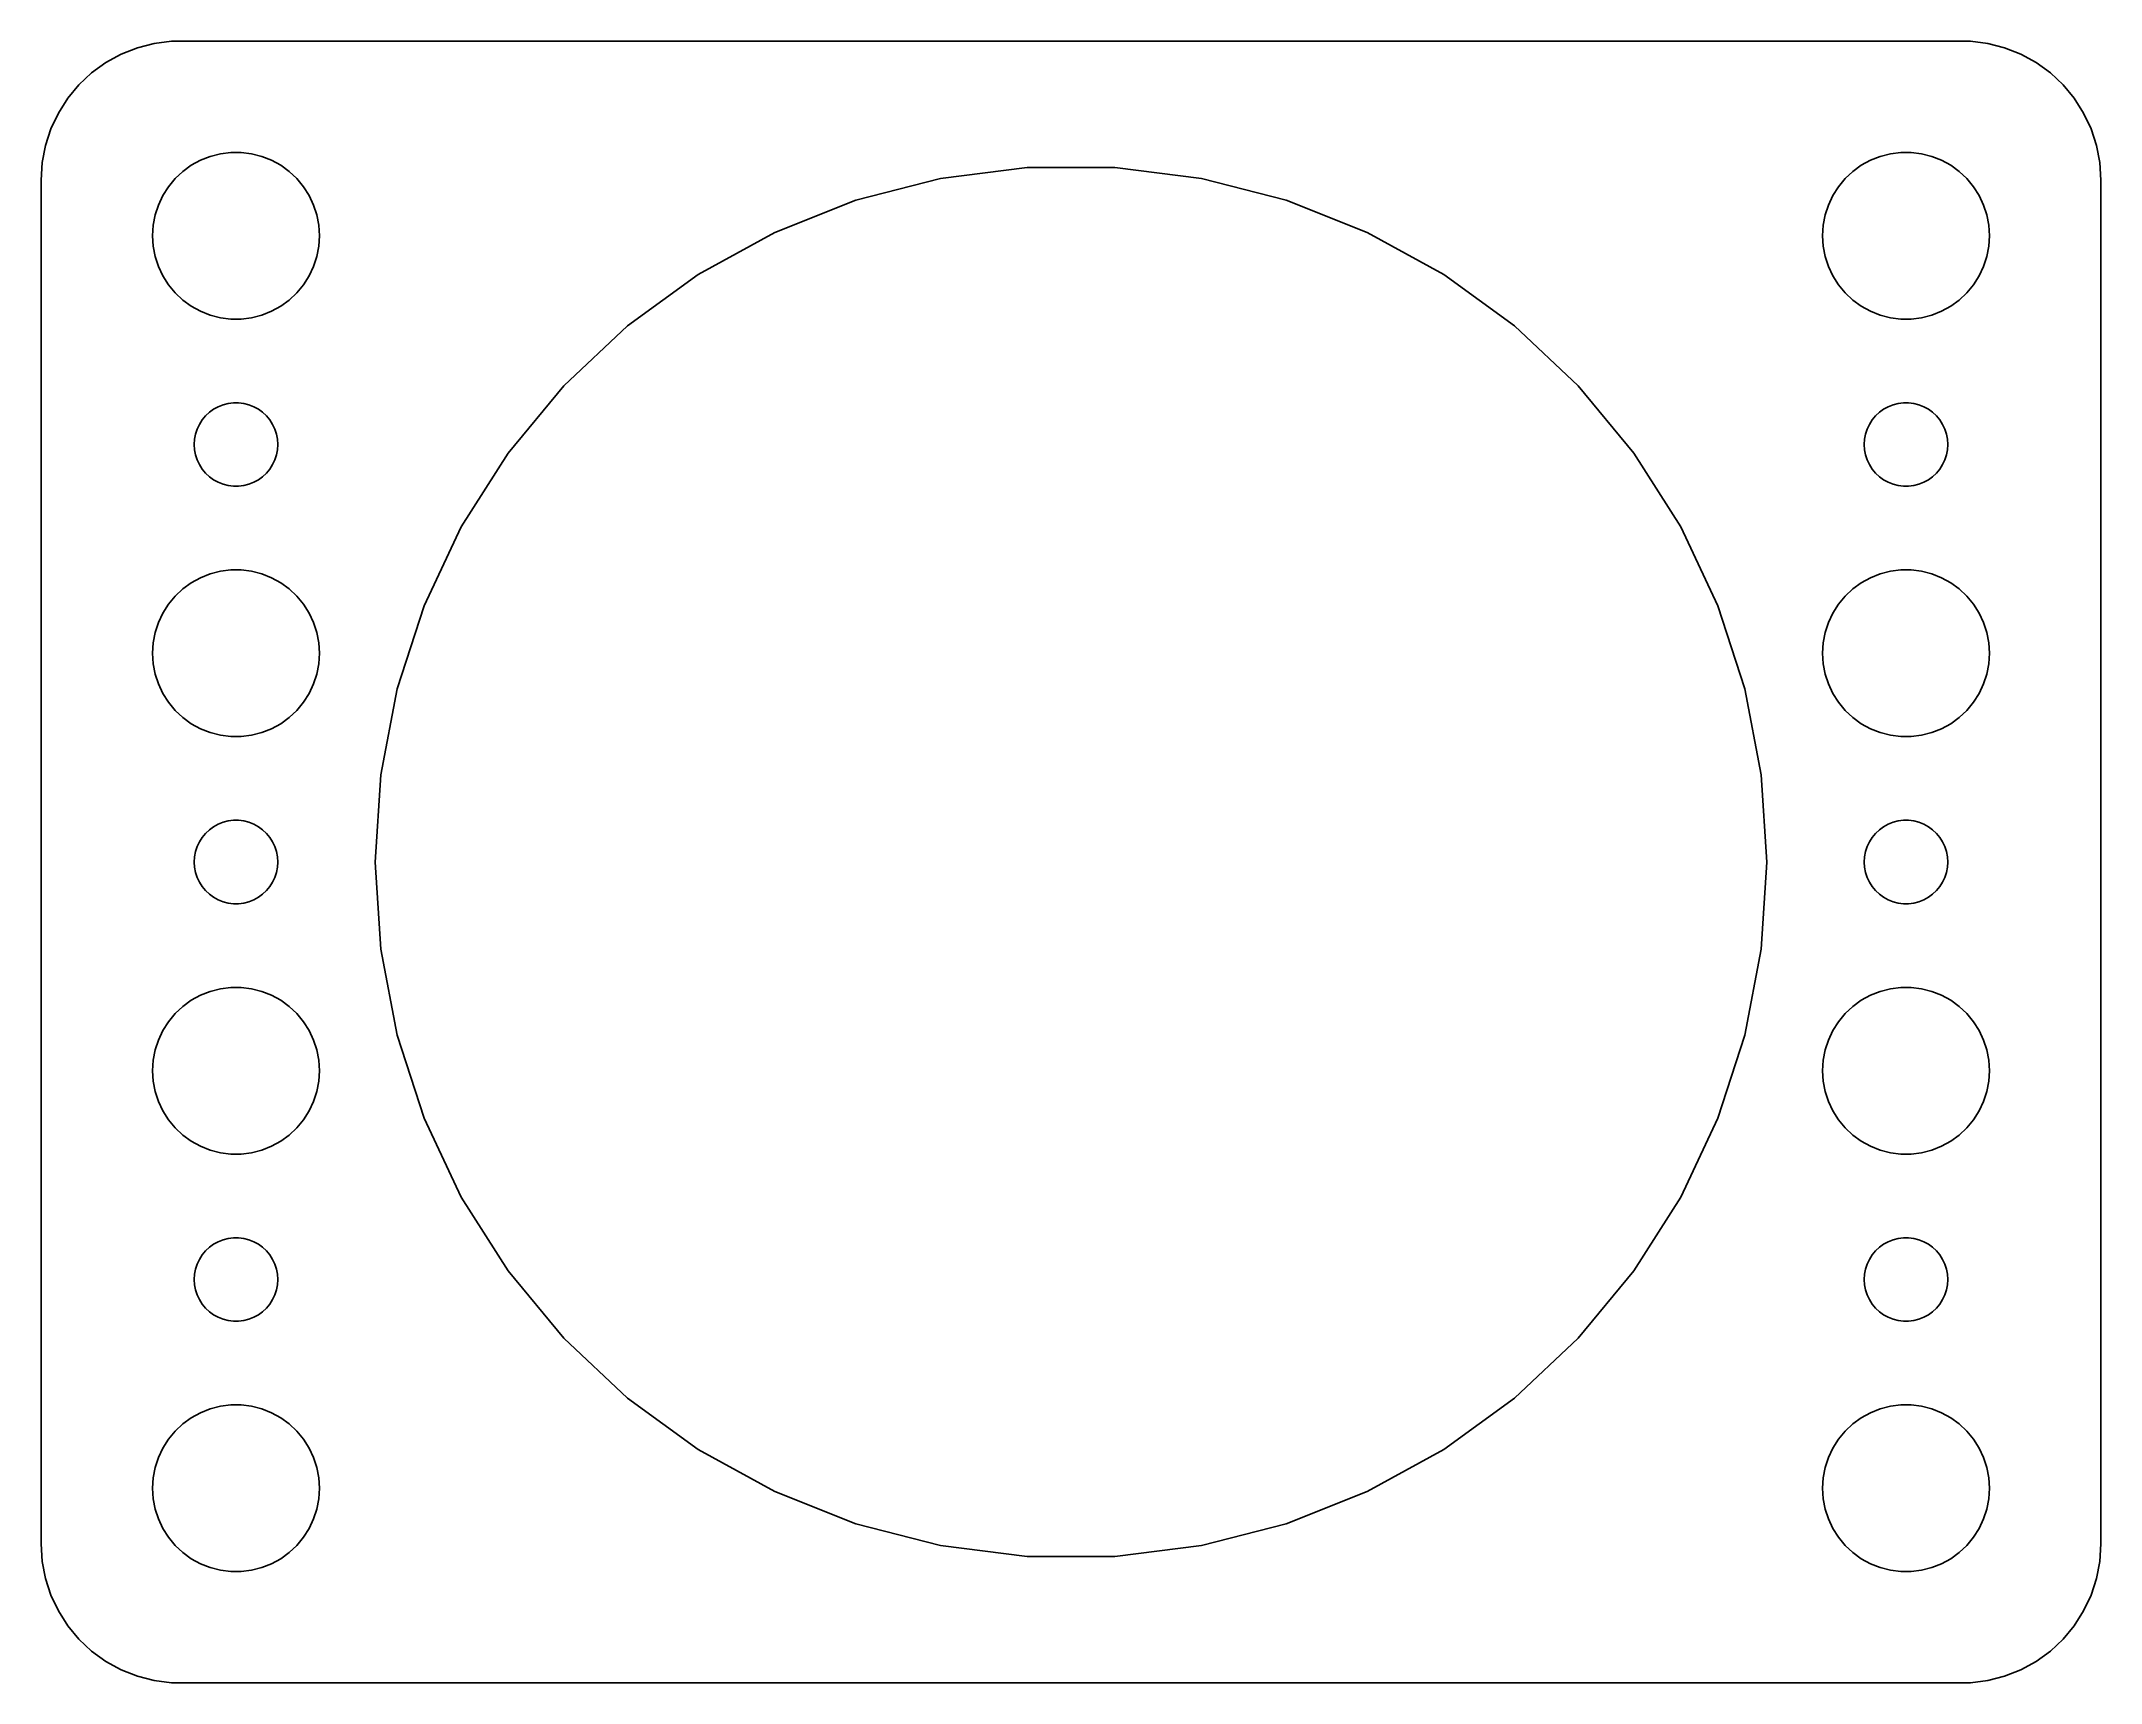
# Model space of a CAD drawing. Header units: metres. Extents: x -37 to 37, y -29.5 to 29.5.
import ezdxf

# ---------------------------------------------------------------- set-up
doc = ezdxf.new("R2010")
doc.units = ezdxf.units.M

msp = doc.modelspace()

# ---------------------------------------------------------------- linework, layer by layer
for p, q in [((-34.1289, 29.0241), (-34.6791, 28.7216)), ((-33.5451, 29.2553), (-34.1289, 29.0241)), ((-32.9369, 29.4114), (-33.5451, 29.2553)), ((-32.3139, 29.4901), (-32.9369, 29.4114)), ((32.3139, 29.4901), (-32.3139, 29.4901)), ((32.9369, 29.4114), (32.3139, 29.4901)), ((33.5451, 29.2553), (32.9369, 29.4114)), ((34.1289, 29.0241), (33.5451, 29.2553)), ((34.6791, 28.7216), (34.1289, 29.0241)), ((-35.1871, 28.3526), (-35.6448, 27.9227)), ((-34.6791, 28.7216), (-35.1871, 28.3526)), ((35.1871, 28.3526), (34.6791, 28.7216)), ((35.6448, 27.9227), (35.1871, 28.3526)), ((-36.0451, 27.4389), (-36.3815, 26.9088)), ((-35.6448, 27.9227), (-36.0451, 27.4389)), ((36.0451, 27.4389), (35.6448, 27.9227)), ((36.3815, 26.9088), (36.0451, 27.4389)), ((-36.3815, 26.9088), (-36.6489, 26.3406)), ((36.6489, 26.3406), (36.3815, 26.9088)), ((-36.6489, 26.3406), (-36.8429, 25.7434)), ((36.8429, 25.7434), (36.6489, 26.3406)), ((-36.8429, 25.7434), (-36.9606, 25.1267)), ((-31.6075, 25.033), (-31.2773, 25.2145)), ((-31.2773, 25.2145), (-30.927, 25.3532)), ((-30.927, 25.3532), (-30.5621, 25.4469)), ((-30.5621, 25.4469), (-30.1884, 25.4941)), ((-30.1884, 25.4941), (-29.8116, 25.4941)), ((-29.8116, 25.4941), (-29.4379, 25.4469)), ((-29.4379, 25.4469), (-29.0729, 25.3532)), ((-29.0729, 25.3532), (-28.7227, 25.2145)), ((-28.7227, 25.2145), (-28.3925, 25.033)), ((28.3925, 25.033), (28.7227, 25.2145)), ((28.7227, 25.2145), (29.0729, 25.3532)), ((29.0729, 25.3532), (29.4379, 25.4469)), ((29.4379, 25.4469), (29.8116, 25.4941)), ((29.8116, 25.4941), (30.1884, 25.4941)), ((30.1884, 25.4941), (30.5621, 25.4469)), ((30.5621, 25.4469), (30.927, 25.3532)), ((30.927, 25.3532), (31.2773, 25.2145)), ((31.2773, 25.2145), (31.6075, 25.033)), ((36.9606, 25.1267), (36.8429, 25.7434)), ((-36.9606, 25.1267), (-37, 24.5)), ((-37, 24.5), (-37, -24.5)), ((-32.427, 24.2634), (-32.1869, 24.5536)), ((-32.1869, 24.5536), (-31.9123, 24.8115)), ((-31.9123, 24.8115), (-31.6075, 25.033)), ((-28.3925, 25.033), (-28.0877, 24.8115)), ((-28.0877, 24.8115), (-27.8131, 24.5536)), ((-27.8131, 24.5536), (-27.5729, 24.2634)), ((-7.72542, 23.7764), (-4.68452, 24.5572)), ((-4.68452, 24.5572), (-1.56975, 24.9507)), ((-1.56975, 24.9507), (1.56975, 24.9507)), ((1.56975, 24.9507), (4.68452, 24.5572)), ((4.68452, 24.5572), (7.72542, 23.7764)), ((27.5729, 24.2634), (27.8131, 24.5536)), ((27.8131, 24.5536), (28.0877, 24.8115)), ((28.0877, 24.8115), (28.3925, 25.033)), ((31.6075, 25.033), (31.9123, 24.8115)), ((31.9123, 24.8115), (32.1869, 24.5536)), ((32.1869, 24.5536), (32.427, 24.2634)), ((37, 24.5), (36.9606, 25.1267)), ((37, -24.5), (37, 24.5)), ((-32.7893, 23.6044), (-32.6289, 23.9453)), ((-32.6289, 23.9453), (-32.427, 24.2634)), ((-27.5729, 24.2634), (-27.3711, 23.9453)), ((-27.3711, 23.9453), (-27.2107, 23.6044)), ((-10.6445, 22.6207), (-7.72542, 23.7764)), ((7.72542, 23.7764), (10.6445, 22.6207)), ((27.2107, 23.6044), (27.3711, 23.9453)), ((27.3711, 23.9453), (27.5729, 24.2634)), ((32.427, 24.2634), (32.6289, 23.9453)), ((32.6289, 23.9453), (32.7893, 23.6044)), ((-32.9763, 22.876), (-32.9057, 23.2461)), ((-32.9057, 23.2461), (-32.7893, 23.6044)), ((-27.2107, 23.6044), (-27.0942, 23.2461)), ((-27.0942, 23.2461), (-27.0237, 22.876)), ((27.0237, 22.876), (27.0942, 23.2461)), ((27.0942, 23.2461), (27.2107, 23.6044)), ((32.7893, 23.6044), (32.9057, 23.2461)), ((32.9057, 23.2461), (32.9763, 22.876)), ((-33, 22.5), (-32.9763, 22.876)), ((-32.9763, 22.124), (-33, 22.5)), ((-27.0237, 22.876), (-27, 22.5)), ((-27, 22.5), (-27.0237, 22.124)), ((-13.3957, 21.1082), (-10.6445, 22.6207)), ((10.6445, 22.6207), (13.3957, 21.1082)), ((27, 22.5), (27.0237, 22.876)), ((27.0237, 22.124), (27, 22.5)), ((32.9763, 22.876), (33, 22.5)), ((33, 22.5), (32.9763, 22.124)), ((-32.9057, 21.7539), (-32.9763, 22.124)), ((-32.7893, 21.3956), (-32.9057, 21.7539)), ((-27.0942, 21.7539), (-27.2107, 21.3956)), ((-27.0237, 22.124), (-27.0942, 21.7539)), ((27.0942, 21.7539), (27.0237, 22.124)), ((27.2107, 21.3956), (27.0942, 21.7539)), ((32.9057, 21.7539), (32.7893, 21.3956)), ((32.9763, 22.124), (32.9057, 21.7539)), ((-32.6289, 21.0547), (-32.7893, 21.3956)), ((-32.427, 20.7366), (-32.6289, 21.0547)), ((-32.1869, 20.4464), (-32.427, 20.7366)), ((-27.5729, 20.7366), (-27.8131, 20.4464)), ((-27.3711, 21.0547), (-27.5729, 20.7366)), ((-27.2107, 21.3956), (-27.3711, 21.0547)), ((-15.9356, 19.2628), (-13.3957, 21.1082)), ((13.3957, 21.1082), (15.9356, 19.2628)), ((27.3711, 21.0547), (27.2107, 21.3956)), ((27.5729, 20.7366), (27.3711, 21.0547)), ((27.8131, 20.4464), (27.5729, 20.7366)), ((32.427, 20.7366), (32.1869, 20.4464)), ((32.6289, 21.0547), (32.427, 20.7366)), ((32.7893, 21.3956), (32.6289, 21.0547)), ((-31.9123, 20.1884), (-32.1869, 20.4464)), ((-31.6075, 19.967), (-31.9123, 20.1884)), ((-28.0877, 20.1884), (-28.3925, 19.967)), ((-27.8131, 20.4464), (-28.0877, 20.1884)), ((28.0877, 20.1884), (27.8131, 20.4464)), ((28.3925, 19.967), (28.0877, 20.1884)), ((31.9123, 20.1884), (31.6075, 19.967)), ((32.1869, 20.4464), (31.9123, 20.1884)), ((-31.2773, 19.7855), (-31.6075, 19.967)), ((-30.927, 19.6468), (-31.2773, 19.7855)), ((-30.5621, 19.5531), (-30.927, 19.6468)), ((-30.1884, 19.5059), (-30.5621, 19.5531)), ((-29.8116, 19.5059), (-30.1884, 19.5059)), ((-29.4379, 19.5531), (-29.8116, 19.5059)), ((-29.0729, 19.6468), (-29.4379, 19.5531)), ((-28.7227, 19.7855), (-29.0729, 19.6468)), ((-28.3925, 19.967), (-28.7227, 19.7855)), ((-18.2242, 17.1137), (-15.9356, 19.2628)), ((15.9356, 19.2628), (18.2242, 17.1137)), ((28.7227, 19.7855), (28.3925, 19.967)), ((29.0729, 19.6468), (28.7227, 19.7855)), ((29.4379, 19.5531), (29.0729, 19.6468)), ((29.8116, 19.5059), (29.4379, 19.5531)), ((30.1884, 19.5059), (29.8116, 19.5059)), ((30.5621, 19.5531), (30.1884, 19.5059)), ((30.927, 19.6468), (30.5621, 19.5531)), ((31.2773, 19.7855), (30.927, 19.6468)), ((31.6075, 19.967), (31.2773, 19.7855)), ((-20.2254, 14.6946), (-18.2242, 17.1137)), ((18.2242, 17.1137), (20.2254, 14.6946)), ((-30.8037, 16.2665), (-30.6387, 16.3572)), ((-30.6387, 16.3572), (-30.4635, 16.4266)), ((-30.4635, 16.4266), (-30.2811, 16.4734)), ((-30.2811, 16.4734), (-30.0942, 16.497)), ((-30.0942, 16.497), (-29.9058, 16.497)), ((-29.9058, 16.497), (-29.7189, 16.4734)), ((-29.7189, 16.4734), (-29.5365, 16.4266)), ((-29.5365, 16.4266), (-29.3613, 16.3572)), ((-29.3613, 16.3572), (-29.1963, 16.2665)), ((29.1963, 16.2665), (29.3613, 16.3572)), ((29.3613, 16.3572), (29.5365, 16.4266)), ((29.5365, 16.4266), (29.7189, 16.4734)), ((29.7189, 16.4734), (29.9058, 16.497)), ((29.9058, 16.497), (30.0942, 16.497)), ((30.0942, 16.497), (30.2811, 16.4734)), ((30.2811, 16.4734), (30.4635, 16.4266)), ((30.4635, 16.4266), (30.6387, 16.3572)), ((30.6387, 16.3572), (30.8037, 16.2665)), ((-31.4529, 15.373), (-31.3947, 15.5522)), ((-31.3947, 15.5522), (-31.3145, 15.7226)), ((-31.3145, 15.7226), (-31.2135, 15.8817)), ((-31.2135, 15.8817), (-31.0934, 16.0268)), ((-31.0934, 16.0268), (-30.9561, 16.1558)), ((-30.9561, 16.1558), (-30.8037, 16.2665)), ((-29.1963, 16.2665), (-29.0439, 16.1558)), ((-29.0439, 16.1558), (-28.9065, 16.0268)), ((-28.9065, 16.0268), (-28.7865, 15.8817)), ((-28.7865, 15.8817), (-28.6855, 15.7226)), ((-28.6855, 15.7226), (-28.6053, 15.5522)), ((-28.6053, 15.5522), (-28.5471, 15.373)), ((28.5471, 15.373), (28.6053, 15.5522)), ((28.6053, 15.5522), (28.6855, 15.7226)), ((28.6855, 15.7226), (28.7865, 15.8817)), ((28.7865, 15.8817), (28.9065, 16.0268)), ((28.9065, 16.0268), (29.0439, 16.1558)), ((29.0439, 16.1558), (29.1963, 16.2665)), ((30.8037, 16.2665), (30.9561, 16.1558)), ((30.9561, 16.1558), (31.0934, 16.0268)), ((31.0934, 16.0268), (31.2135, 15.8817)), ((31.2135, 15.8817), (31.3145, 15.7226)), ((31.3145, 15.7226), (31.3947, 15.5522)), ((31.3947, 15.5522), (31.4529, 15.373)), ((-31.5, 15), (-31.4882, 15.188)), ((-31.4882, 14.812), (-31.5, 15)), ((-31.4882, 15.188), (-31.4529, 15.373)), ((-31.4529, 14.627), (-31.4882, 14.812)), ((-28.5471, 15.373), (-28.5118, 15.188)), ((-28.5118, 14.812), (-28.5471, 14.627)), ((-28.5118, 15.188), (-28.5, 15)), ((-28.5, 15), (-28.5118, 14.812)), ((28.5, 15), (28.5118, 15.188)), ((28.5118, 14.812), (28.5, 15)), ((28.5118, 15.188), (28.5471, 15.373)), ((28.5471, 14.627), (28.5118, 14.812)), ((31.4529, 15.373), (31.4882, 15.188)), ((31.4882, 14.812), (31.4529, 14.627)), ((31.4882, 15.188), (31.5, 15)), ((31.5, 15), (31.4882, 14.812)), ((-31.3947, 14.4478), (-31.4529, 14.627)), ((-31.3145, 14.2774), (-31.3947, 14.4478)), ((-31.2135, 14.1183), (-31.3145, 14.2774)), ((-31.0934, 13.9732), (-31.2135, 14.1183)), ((-28.7865, 14.1183), (-28.9065, 13.9732)), ((-28.6855, 14.2774), (-28.7865, 14.1183)), ((-28.6053, 14.4478), (-28.6855, 14.2774)), ((-28.5471, 14.627), (-28.6053, 14.4478)), ((-21.9077, 12.0438), (-20.2254, 14.6946)), ((20.2254, 14.6946), (21.9077, 12.0438)), ((28.6053, 14.4478), (28.5471, 14.627)), ((28.6855, 14.2774), (28.6053, 14.4478)), ((28.7865, 14.1183), (28.6855, 14.2774)), ((28.9065, 13.9732), (28.7865, 14.1183)), ((31.2135, 14.1183), (31.0934, 13.9732)), ((31.3145, 14.2774), (31.2135, 14.1183)), ((31.3947, 14.4478), (31.3145, 14.2774)), ((31.4529, 14.627), (31.3947, 14.4478)), ((-30.9561, 13.8442), (-31.0934, 13.9732)), ((-30.8037, 13.7335), (-30.9561, 13.8442)), ((-30.6387, 13.6427), (-30.8037, 13.7335)), ((-30.4635, 13.5734), (-30.6387, 13.6427)), ((-30.2811, 13.5266), (-30.4635, 13.5734)), ((-30.0942, 13.5029), (-30.2811, 13.5266)), ((-29.9058, 13.5029), (-30.0942, 13.5029)), ((-29.7189, 13.5266), (-29.9058, 13.5029)), ((-29.5365, 13.5734), (-29.7189, 13.5266)), ((-29.3613, 13.6427), (-29.5365, 13.5734)), ((-29.1963, 13.7335), (-29.3613, 13.6427)), ((-29.0439, 13.8442), (-29.1963, 13.7335)), ((-28.9065, 13.9732), (-29.0439, 13.8442)), ((29.0439, 13.8442), (28.9065, 13.9732)), ((29.1963, 13.7335), (29.0439, 13.8442)), ((29.3613, 13.6427), (29.1963, 13.7335)), ((29.5365, 13.5734), (29.3613, 13.6427)), ((29.7189, 13.5266), (29.5365, 13.5734)), ((29.9058, 13.5029), (29.7189, 13.5266)), ((30.0942, 13.5029), (29.9058, 13.5029)), ((30.2811, 13.5266), (30.0942, 13.5029)), ((30.4635, 13.5734), (30.2811, 13.5266)), ((30.6387, 13.6427), (30.4635, 13.5734)), ((30.8037, 13.7335), (30.6387, 13.6427)), ((30.9561, 13.8442), (30.8037, 13.7335)), ((31.0934, 13.9732), (30.9561, 13.8442)), ((-23.2444, 9.20311), (-21.9077, 12.0438)), ((21.9077, 12.0438), (23.2444, 9.20311)), ((-30.927, 10.3532), (-30.5621, 10.4469)), ((-30.5621, 10.4469), (-30.1884, 10.4941)), ((-30.1884, 10.4941), (-29.8116, 10.4941)), ((-29.8116, 10.4941), (-29.4379, 10.4469)), ((-29.4379, 10.4469), (-29.0729, 10.3532)), ((29.0729, 10.3532), (29.4379, 10.4469)), ((29.4379, 10.4469), (29.8116, 10.4941)), ((29.8116, 10.4941), (30.1884, 10.4941)), ((30.1884, 10.4941), (30.5621, 10.4469)), ((30.5621, 10.4469), (30.927, 10.3532)), ((-32.1869, 9.55363), (-31.9123, 9.81154)), ((-31.9123, 9.81154), (-31.6075, 10.033)), ((-31.6075, 10.033), (-31.2773, 10.2145)), ((-31.2773, 10.2145), (-30.927, 10.3532)), ((-29.0729, 10.3532), (-28.7227, 10.2145)), ((-28.7227, 10.2145), (-28.3925, 10.033)), ((-28.3925, 10.033), (-28.0877, 9.81154)), ((-28.0877, 9.81154), (-27.8131, 9.55363)), ((27.8131, 9.55363), (28.0877, 9.81154)), ((28.0877, 9.81154), (28.3925, 10.033)), ((28.3925, 10.033), (28.7227, 10.2145)), ((28.7227, 10.2145), (29.0729, 10.3532)), ((30.927, 10.3532), (31.2773, 10.2145)), ((31.2773, 10.2145), (31.6075, 10.033)), ((31.6075, 10.033), (31.9123, 9.81154)), ((31.9123, 9.81154), (32.1869, 9.55363)), ((-32.7893, 8.60437), (-32.6289, 8.94525)), ((-32.6289, 8.94525), (-32.427, 9.26335)), ((-32.427, 9.26335), (-32.1869, 9.55363)), ((-27.8131, 9.55363), (-27.5729, 9.26335)), ((-27.5729, 9.26335), (-27.3711, 8.94525)), ((-27.3711, 8.94525), (-27.2107, 8.60437)), ((-24.2146, 6.21724), (-23.2444, 9.20311)), ((23.2444, 9.20311), (24.2146, 6.21724)), ((27.2107, 8.60437), (27.3711, 8.94525)), ((27.3711, 8.94525), (27.5729, 9.26335)), ((27.5729, 9.26335), (27.8131, 9.55363)), ((32.1869, 9.55363), (32.427, 9.26335)), ((32.427, 9.26335), (32.6289, 8.94525)), ((32.6289, 8.94525), (32.7893, 8.60437)), ((-32.9763, 7.87599), (-32.9057, 8.24606)), ((-32.9057, 8.24606), (-32.7893, 8.60437)), ((-27.2107, 8.60437), (-27.0942, 8.24606)), ((-27.0942, 8.24606), (-27.0237, 7.87599)), ((27.0237, 7.87599), (27.0942, 8.24606)), ((27.0942, 8.24606), (27.2107, 8.60437)), ((32.7893, 8.60437), (32.9057, 8.24606)), ((32.9057, 8.24606), (32.9763, 7.87599)), ((-33, 7.5), (-32.9763, 7.87599)), ((-32.9763, 7.12399), (-33, 7.5)), ((-27.0237, 7.87599), (-27, 7.5)), ((-27, 7.5), (-27.0237, 7.12399)), ((27, 7.5), (27.0237, 7.87599)), ((27.0237, 7.12399), (27, 7.5)), ((32.9763, 7.87599), (33, 7.5)), ((33, 7.5), (32.9763, 7.12399)), ((-32.9057, 6.75392), (-32.9763, 7.12399)), ((-32.7893, 6.39561), (-32.9057, 6.75392)), ((-27.0942, 6.75392), (-27.2107, 6.39561)), ((-27.0237, 7.12399), (-27.0942, 6.75392)), ((27.0942, 6.75392), (27.0237, 7.12399)), ((27.2107, 6.39561), (27.0942, 6.75392)), ((32.9057, 6.75392), (32.7893, 6.39561)), ((32.9763, 7.12399), (32.9057, 6.75392)), ((-32.6289, 6.05473), (-32.7893, 6.39561)), ((-32.427, 5.73663), (-32.6289, 6.05473)), ((-27.3711, 6.05473), (-27.5729, 5.73663)), ((-27.2107, 6.39561), (-27.3711, 6.05473)), ((-24.8029, 3.13332), (-24.2146, 6.21724)), ((24.2146, 6.21724), (24.8029, 3.13332)), ((27.3711, 6.05473), (27.2107, 6.39561)), ((27.5729, 5.73663), (27.3711, 6.05473)), ((32.6289, 6.05473), (32.427, 5.73663)), ((32.7893, 6.39561), (32.6289, 6.05473)), ((-32.1869, 5.44635), (-32.427, 5.73663)), ((-31.9123, 5.18845), (-32.1869, 5.44635)), ((-31.6075, 4.96701), (-31.9123, 5.18845)), ((-28.0877, 5.18845), (-28.3925, 4.96701)), ((-27.8131, 5.44635), (-28.0877, 5.18845)), ((-27.5729, 5.73663), (-27.8131, 5.44635)), ((27.8131, 5.44635), (27.5729, 5.73663)), ((28.0877, 5.18845), (27.8131, 5.44635)), ((28.3925, 4.96701), (28.0877, 5.18845)), ((31.9123, 5.18845), (31.6075, 4.96701)), ((32.1869, 5.44635), (31.9123, 5.18845)), ((32.427, 5.73663), (32.1869, 5.44635)), ((-31.2773, 4.78551), (-31.6075, 4.96701)), ((-30.927, 4.64682), (-31.2773, 4.78551)), ((-30.5621, 4.55313), (-30.927, 4.64682)), ((-30.1884, 4.50591), (-30.5621, 4.55313)), ((-29.8116, 4.50591), (-30.1884, 4.50591)), ((-29.4379, 4.55313), (-29.8116, 4.50591)), ((-29.0729, 4.64682), (-29.4379, 4.55313)), ((-28.7227, 4.78551), (-29.0729, 4.64682)), ((-28.3925, 4.96701), (-28.7227, 4.78551)), ((28.7227, 4.78551), (28.3925, 4.96701)), ((29.0729, 4.64682), (28.7227, 4.78551)), ((29.4379, 4.55313), (29.0729, 4.64682)), ((29.8116, 4.50591), (29.4379, 4.55313)), ((30.1884, 4.50591), (29.8116, 4.50591)), ((30.5621, 4.55313), (30.1884, 4.50591)), ((30.927, 4.64682), (30.5621, 4.55313)), ((31.2773, 4.78551), (30.927, 4.64682)), ((31.6075, 4.96701), (31.2773, 4.78551)), ((-25, 0), (-24.8029, 3.13332)), ((24.8029, 3.13332), (25, 0)), ((-30.2811, 1.47342), (-30.0942, 1.49704)), ((-30.0942, 1.49704), (-29.9058, 1.49704)), ((-29.9058, 1.49704), (-29.7189, 1.47342)), ((29.7189, 1.47342), (29.9058, 1.49704)), ((29.9058, 1.49704), (30.0942, 1.49704)), ((30.0942, 1.49704), (30.2811, 1.47342)), ((-31.3145, 0.722626), (-31.2135, 0.881668)), ((-31.2135, 0.881668), (-31.0934, 1.02681)), ((-31.0934, 1.02681), (-30.9561, 1.15576)), ((-30.9561, 1.15576), (-30.8037, 1.26648)), ((-30.8037, 1.26648), (-30.6387, 1.35724)), ((-30.6387, 1.35724), (-30.4635, 1.42657)), ((-30.4635, 1.42657), (-30.2811, 1.47342)), ((-29.7189, 1.47342), (-29.5365, 1.42657)), ((-29.5365, 1.42657), (-29.3613, 1.35724)), ((-29.3613, 1.35724), (-29.1963, 1.26648)), ((-29.1963, 1.26648), (-29.0439, 1.15576)), ((-29.0439, 1.15576), (-28.9065, 1.02681)), ((-28.9065, 1.02681), (-28.7865, 0.881668)), ((-28.7865, 0.881668), (-28.6855, 0.722626)), ((28.6855, 0.722626), (28.7865, 0.881668)), ((28.7865, 0.881668), (28.9065, 1.02681)), ((28.9065, 1.02681), (29.0439, 1.15576)), ((29.0439, 1.15576), (29.1963, 1.26648)), ((29.1963, 1.26648), (29.3613, 1.35724)), ((29.3613, 1.35724), (29.5365, 1.42657)), ((29.5365, 1.42657), (29.7189, 1.47342)), ((30.2811, 1.47342), (30.4635, 1.42657)), ((30.4635, 1.42657), (30.6387, 1.35724)), ((30.6387, 1.35724), (30.8037, 1.26648)), ((30.8037, 1.26648), (30.9561, 1.15576)), ((30.9561, 1.15576), (31.0934, 1.02681)), ((31.0934, 1.02681), (31.2135, 0.881668)), ((31.2135, 0.881668), (31.3145, 0.722626)), ((-31.5, 0), (-31.4882, 0.187988)), ((-31.4882, -0.187988), (-31.5, 0)), ((-31.4882, 0.187988), (-31.4529, 0.373032)), ((-31.4529, 0.373032), (-31.3947, 0.552185)), ((-31.3947, 0.552185), (-31.3145, 0.722626)), ((-28.6855, 0.722626), (-28.6053, 0.552185)), ((-28.6053, 0.552185), (-28.5471, 0.373032)), ((-28.5471, 0.373032), (-28.5118, 0.187988)), ((-28.5118, 0.187988), (-28.5, 0)), ((-28.5, 0), (-28.5118, -0.187988)), ((-24.8029, -3.13332), (-25, 0)), ((25, 0), (24.8029, -3.13332)), ((28.5, 0), (28.5118, 0.187988)), ((28.5118, -0.187988), (28.5, 0)), ((28.5118, 0.187988), (28.5471, 0.373032)), ((28.5471, 0.373032), (28.6053, 0.552185)), ((28.6053, 0.552185), (28.6855, 0.722626)), ((31.3145, 0.722626), (31.3947, 0.552185)), ((31.3947, 0.552185), (31.4529, 0.373032)), ((31.4529, 0.373032), (31.4882, 0.187988)), ((31.4882, 0.187988), (31.5, 0)), ((31.5, 0), (31.4882, -0.187988)), ((-31.4529, -0.373032), (-31.4882, -0.187988)), ((-31.3947, -0.552185), (-31.4529, -0.373032)), ((-31.3145, -0.722626), (-31.3947, -0.552185)), ((-31.2135, -0.881668), (-31.3145, -0.722626)), ((-28.6855, -0.722626), (-28.7865, -0.881668)), ((-28.6053, -0.552185), (-28.6855, -0.722626)), ((-28.5471, -0.373032), (-28.6053, -0.552185)), ((-28.5118, -0.187988), (-28.5471, -0.373032)), ((28.5471, -0.373032), (28.5118, -0.187988)), ((28.6053, -0.552185), (28.5471, -0.373032)), ((28.6855, -0.722626), (28.6053, -0.552185)), ((28.7865, -0.881668), (28.6855, -0.722626)), ((31.3145, -0.722626), (31.2135, -0.881668)), ((31.3947, -0.552185), (31.3145, -0.722626)), ((31.4529, -0.373032), (31.3947, -0.552185)), ((31.4882, -0.187988), (31.4529, -0.373032)), ((-31.0934, -1.02681), (-31.2135, -0.881668)), ((-30.9561, -1.15576), (-31.0934, -1.02681)), ((-30.8037, -1.26648), (-30.9561, -1.15576)), ((-30.6387, -1.35724), (-30.8037, -1.26648)), ((-30.4635, -1.42657), (-30.6387, -1.35724)), ((-30.2811, -1.47342), (-30.4635, -1.42657)), ((-30.0942, -1.49704), (-30.2811, -1.47342)), ((-29.7189, -1.47342), (-29.9058, -1.49704)), ((-29.5365, -1.42657), (-29.7189, -1.47342)), ((-29.3613, -1.35724), (-29.5365, -1.42657)), ((-29.1963, -1.26648), (-29.3613, -1.35724)), ((-29.0439, -1.15576), (-29.1963, -1.26648)), ((-28.9065, -1.02681), (-29.0439, -1.15576)), ((-28.7865, -0.881668), (-28.9065, -1.02681)), ((28.9065, -1.02681), (28.7865, -0.881668)), ((29.0439, -1.15576), (28.9065, -1.02681)), ((29.1963, -1.26648), (29.0439, -1.15576)), ((29.3613, -1.35724), (29.1963, -1.26648)), ((29.5365, -1.42657), (29.3613, -1.35724)), ((29.7189, -1.47342), (29.5365, -1.42657)), ((29.9058, -1.49704), (29.7189, -1.47342)), ((30.2811, -1.47342), (30.0942, -1.49704)), ((30.4635, -1.42657), (30.2811, -1.47342)), ((30.6387, -1.35724), (30.4635, -1.42657)), ((30.8037, -1.26648), (30.6387, -1.35724)), ((30.9561, -1.15576), (30.8037, -1.26648)), ((31.0934, -1.02681), (30.9561, -1.15576)), ((31.2135, -0.881668), (31.0934, -1.02681)), ((-29.9058, -1.49704), (-30.0942, -1.49704)), ((30.0942, -1.49704), (29.9058, -1.49704)), ((-24.2146, -6.21724), (-24.8029, -3.13332)), ((24.8029, -3.13332), (24.2146, -6.21724)), ((-31.9123, -5.18845), (-31.6075, -4.96701)), ((-31.6075, -4.96701), (-31.2773, -4.78551)), ((-31.2773, -4.78551), (-30.927, -4.64682)), ((-30.927, -4.64682), (-30.5621, -4.55313)), ((-30.5621, -4.55313), (-30.1884, -4.50591)), ((-30.1884, -4.50591), (-29.8116, -4.50591)), ((-29.8116, -4.50591), (-29.4379, -4.55313)), ((-29.4379, -4.55313), (-29.0729, -4.64682)), ((-29.0729, -4.64682), (-28.7227, -4.78551)), ((-28.7227, -4.78551), (-28.3925, -4.96701)), ((-28.3925, -4.96701), (-28.0877, -5.18845)), ((28.0877, -5.18845), (28.3925, -4.96701)), ((28.3925, -4.96701), (28.7227, -4.78551)), ((28.7227, -4.78551), (29.0729, -4.64682)), ((29.0729, -4.64682), (29.4379, -4.55313)), ((29.4379, -4.55313), (29.8116, -4.50591)), ((29.8116, -4.50591), (30.1884, -4.50591)), ((30.1884, -4.50591), (30.5621, -4.55313)), ((30.5621, -4.55313), (30.927, -4.64682)), ((30.927, -4.64682), (31.2773, -4.78551)), ((31.2773, -4.78551), (31.6075, -4.96701)), ((31.6075, -4.96701), (31.9123, -5.18845)), ((-32.6289, -6.05473), (-32.427, -5.73663)), ((-32.427, -5.73663), (-32.1869, -5.44635)), ((-32.1869, -5.44635), (-31.9123, -5.18845)), ((-28.0877, -5.18845), (-27.8131, -5.44635)), ((-27.8131, -5.44635), (-27.5729, -5.73663)), ((-27.5729, -5.73663), (-27.3711, -6.05473)), ((27.3711, -6.05473), (27.5729, -5.73663)), ((27.5729, -5.73663), (27.8131, -5.44635)), ((27.8131, -5.44635), (28.0877, -5.18845)), ((31.9123, -5.18845), (32.1869, -5.44635)), ((32.1869, -5.44635), (32.427, -5.73663)), ((32.427, -5.73663), (32.6289, -6.05473)), ((-32.9057, -6.75392), (-32.7893, -6.39561)), ((-32.7893, -6.39561), (-32.6289, -6.05473)), ((-27.3711, -6.05473), (-27.2107, -6.39561)), ((-27.2107, -6.39561), (-27.0942, -6.75392)), ((-23.2444, -9.20311), (-24.2146, -6.21724)), ((24.2146, -6.21724), (23.2444, -9.20311)), ((27.0942, -6.75392), (27.2107, -6.39561)), ((27.2107, -6.39561), (27.3711, -6.05473)), ((32.6289, -6.05473), (32.7893, -6.39561)), ((32.7893, -6.39561), (32.9057, -6.75392)), ((-33, -7.5), (-32.9763, -7.12399)), ((-32.9763, -7.12399), (-32.9057, -6.75392)), ((-27.0942, -6.75392), (-27.0237, -7.12399)), ((-27.0237, -7.12399), (-27, -7.5)), ((27, -7.5), (27.0237, -7.12399)), ((27.0237, -7.12399), (27.0942, -6.75392)), ((32.9057, -6.75392), (32.9763, -7.12399)), ((32.9763, -7.12399), (33, -7.5)), ((-32.9763, -7.87599), (-33, -7.5)), ((-32.9057, -8.24606), (-32.9763, -7.87599)), ((-27.0237, -7.87599), (-27.0942, -8.24606)), ((-27, -7.5), (-27.0237, -7.87599)), ((27.0237, -7.87599), (27, -7.5)), ((27.0942, -8.24606), (27.0237, -7.87599)), ((32.9763, -7.87599), (32.9057, -8.24606)), ((33, -7.5), (32.9763, -7.87599)), ((-32.7893, -8.60437), (-32.9057, -8.24606)), ((-32.6289, -8.94525), (-32.7893, -8.60437)), ((-27.2107, -8.60437), (-27.3711, -8.94525)), ((-27.0942, -8.24606), (-27.2107, -8.60437)), ((27.2107, -8.60437), (27.0942, -8.24606)), ((27.3711, -8.94525), (27.2107, -8.60437)), ((32.7893, -8.60437), (32.6289, -8.94525)), ((32.9057, -8.24606), (32.7893, -8.60437)), ((-32.427, -9.26335), (-32.6289, -8.94525)), ((-32.1869, -9.55363), (-32.427, -9.26335)), ((-31.9123, -9.81154), (-32.1869, -9.55363)), ((-27.8131, -9.55363), (-28.0877, -9.81154)), ((-27.5729, -9.26335), (-27.8131, -9.55363)), ((-27.3711, -8.94525), (-27.5729, -9.26335)), ((-21.9077, -12.0438), (-23.2444, -9.20311)), ((23.2444, -9.20311), (21.9077, -12.0438)), ((27.5729, -9.26335), (27.3711, -8.94525)), ((27.8131, -9.55363), (27.5729, -9.26335)), ((28.0877, -9.81154), (27.8131, -9.55363)), ((32.1869, -9.55363), (31.9123, -9.81154)), ((32.427, -9.26335), (32.1869, -9.55363)), ((32.6289, -8.94525), (32.427, -9.26335)), ((-31.6075, -10.033), (-31.9123, -9.81154)), ((-31.2773, -10.2145), (-31.6075, -10.033)), ((-30.927, -10.3532), (-31.2773, -10.2145)), ((-30.5621, -10.4469), (-30.927, -10.3532)), ((-29.0729, -10.3532), (-29.4379, -10.4469)), ((-28.7227, -10.2145), (-29.0729, -10.3532)), ((-28.3925, -10.033), (-28.7227, -10.2145)), ((-28.0877, -9.81154), (-28.3925, -10.033)), ((28.3925, -10.033), (28.0877, -9.81154)), ((28.7227, -10.2145), (28.3925, -10.033)), ((29.0729, -10.3532), (28.7227, -10.2145)), ((29.4379, -10.4469), (29.0729, -10.3532)), ((30.927, -10.3532), (30.5621, -10.4469)), ((31.2773, -10.2145), (30.927, -10.3532)), ((31.6075, -10.033), (31.2773, -10.2145)), ((31.9123, -9.81154), (31.6075, -10.033)), ((-30.1884, -10.4941), (-30.5621, -10.4469)), ((-29.8116, -10.4941), (-30.1884, -10.4941)), ((-29.4379, -10.4469), (-29.8116, -10.4941)), ((29.8116, -10.4941), (29.4379, -10.4469)), ((30.1884, -10.4941), (29.8116, -10.4941)), ((30.5621, -10.4469), (30.1884, -10.4941)), ((-20.2254, -14.6946), (-21.9077, -12.0438)), ((21.9077, -12.0438), (20.2254, -14.6946)), ((-31.2135, -14.1183), (-31.0934, -13.9732)), ((-31.0934, -13.9732), (-30.9561, -13.8442)), ((-30.9561, -13.8442), (-30.8037, -13.7335)), ((-30.8037, -13.7335), (-30.6387, -13.6427)), ((-30.6387, -13.6427), (-30.4635, -13.5734)), ((-30.4635, -13.5734), (-30.2811, -13.5266)), ((-30.2811, -13.5266), (-30.0942, -13.5029)), ((-30.0942, -13.5029), (-29.9058, -13.5029)), ((-29.9058, -13.5029), (-29.7189, -13.5266)), ((-29.7189, -13.5266), (-29.5365, -13.5734)), ((-29.5365, -13.5734), (-29.3613, -13.6427)), ((-29.3613, -13.6427), (-29.1963, -13.7335)), ((-29.1963, -13.7335), (-29.0439, -13.8442)), ((-29.0439, -13.8442), (-28.9065, -13.9732)), ((-28.9065, -13.9732), (-28.7865, -14.1183)), ((28.7865, -14.1183), (28.9065, -13.9732)), ((28.9065, -13.9732), (29.0439, -13.8442)), ((29.0439, -13.8442), (29.1963, -13.7335)), ((29.1963, -13.7335), (29.3613, -13.6427)), ((29.3613, -13.6427), (29.5365, -13.5734)), ((29.5365, -13.5734), (29.7189, -13.5266)), ((29.7189, -13.5266), (29.9058, -13.5029)), ((29.9058, -13.5029), (30.0942, -13.5029)), ((30.0942, -13.5029), (30.2811, -13.5266)), ((30.2811, -13.5266), (30.4635, -13.5734)), ((30.4635, -13.5734), (30.6387, -13.6427)), ((30.6387, -13.6427), (30.8037, -13.7335)), ((30.8037, -13.7335), (30.9561, -13.8442)), ((30.9561, -13.8442), (31.0934, -13.9732)), ((31.0934, -13.9732), (31.2135, -14.1183)), ((-31.4882, -14.812), (-31.4529, -14.627)), ((-31.4529, -14.627), (-31.3947, -14.4478)), ((-31.3947, -14.4478), (-31.3145, -14.2774)), ((-31.3145, -14.2774), (-31.2135, -14.1183)), ((-28.7865, -14.1183), (-28.6855, -14.2774)), ((-28.6855, -14.2774), (-28.6053, -14.4478)), ((-28.6053, -14.4478), (-28.5471, -14.627)), ((-28.5471, -14.627), (-28.5118, -14.812)), ((-18.2242, -17.1137), (-20.2254, -14.6946)), ((20.2254, -14.6946), (18.2242, -17.1137)), ((28.5118, -14.812), (28.5471, -14.627)), ((28.5471, -14.627), (28.6053, -14.4478)), ((28.6053, -14.4478), (28.6855, -14.2774)), ((28.6855, -14.2774), (28.7865, -14.1183)), ((31.2135, -14.1183), (31.3145, -14.2774)), ((31.3145, -14.2774), (31.3947, -14.4478)), ((31.3947, -14.4478), (31.4529, -14.627)), ((31.4529, -14.627), (31.4882, -14.812)), ((-31.5, -15), (-31.4882, -14.812)), ((-31.4882, -15.188), (-31.5, -15)), ((-31.4529, -15.373), (-31.4882, -15.188)), ((-31.3947, -15.5522), (-31.4529, -15.373)), ((-28.5471, -15.373), (-28.6053, -15.5522)), ((-28.5118, -15.188), (-28.5471, -15.373)), ((-28.5118, -14.812), (-28.5, -15)), ((-28.5, -15), (-28.5118, -15.188)), ((28.5, -15), (28.5118, -14.812)), ((28.5118, -15.188), (28.5, -15)), ((28.5471, -15.373), (28.5118, -15.188)), ((28.6053, -15.5522), (28.5471, -15.373)), ((31.4529, -15.373), (31.3947, -15.5522)), ((31.4882, -15.188), (31.4529, -15.373)), ((31.4882, -14.812), (31.5, -15)), ((31.5, -15), (31.4882, -15.188)), ((-31.3145, -15.7226), (-31.3947, -15.5522)), ((-31.2135, -15.8817), (-31.3145, -15.7226)), ((-31.0934, -16.0268), (-31.2135, -15.8817)), ((-30.9561, -16.1558), (-31.0934, -16.0268)), ((-30.8037, -16.2665), (-30.9561, -16.1558)), ((-30.6387, -16.3572), (-30.8037, -16.2665)), ((-29.1963, -16.2665), (-29.3613, -16.3572)), ((-29.0439, -16.1558), (-29.1963, -16.2665)), ((-28.9065, -16.0268), (-29.0439, -16.1558)), ((-28.7865, -15.8817), (-28.9065, -16.0268)), ((-28.6855, -15.7226), (-28.7865, -15.8817)), ((-28.6053, -15.5522), (-28.6855, -15.7226)), ((28.6855, -15.7226), (28.6053, -15.5522)), ((28.7865, -15.8817), (28.6855, -15.7226)), ((28.9065, -16.0268), (28.7865, -15.8817)), ((29.0439, -16.1558), (28.9065, -16.0268)), ((29.1963, -16.2665), (29.0439, -16.1558)), ((29.3613, -16.3572), (29.1963, -16.2665)), ((30.8037, -16.2665), (30.6387, -16.3572)), ((30.9561, -16.1558), (30.8037, -16.2665)), ((31.0934, -16.0268), (30.9561, -16.1558)), ((31.2135, -15.8817), (31.0934, -16.0268)), ((31.3145, -15.7226), (31.2135, -15.8817)), ((31.3947, -15.5522), (31.3145, -15.7226)), ((-30.4635, -16.4266), (-30.6387, -16.3572)), ((-30.2811, -16.4734), (-30.4635, -16.4266)), ((-30.0942, -16.497), (-30.2811, -16.4734)), ((-29.9058, -16.497), (-30.0942, -16.497)), ((-29.7189, -16.4734), (-29.9058, -16.497)), ((-29.5365, -16.4266), (-29.7189, -16.4734)), ((-29.3613, -16.3572), (-29.5365, -16.4266)), ((29.5365, -16.4266), (29.3613, -16.3572)), ((29.7189, -16.4734), (29.5365, -16.4266)), ((29.9058, -16.497), (29.7189, -16.4734)), ((30.0942, -16.497), (29.9058, -16.497)), ((30.2811, -16.4734), (30.0942, -16.497)), ((30.4635, -16.4266), (30.2811, -16.4734)), ((30.6387, -16.3572), (30.4635, -16.4266)), ((-15.9356, -19.2628), (-18.2242, -17.1137)), ((18.2242, -17.1137), (15.9356, -19.2628)), ((-31.9123, -20.1884), (-31.6075, -19.967)), ((-31.6075, -19.967), (-31.2773, -19.7855)), ((-31.2773, -19.7855), (-30.927, -19.6468)), ((-30.927, -19.6468), (-30.5621, -19.5531)), ((-30.5621, -19.5531), (-30.1884, -19.5059)), ((-30.1884, -19.5059), (-29.8116, -19.5059)), ((-29.8116, -19.5059), (-29.4379, -19.5531)), ((-29.4379, -19.5531), (-29.0729, -19.6468)), ((-29.0729, -19.6468), (-28.7227, -19.7855)), ((-28.7227, -19.7855), (-28.3925, -19.967)), ((-28.3925, -19.967), (-28.0877, -20.1884)), ((-13.3957, -21.1082), (-15.9356, -19.2628)), ((15.9356, -19.2628), (13.3957, -21.1082)), ((28.0877, -20.1884), (28.3925, -19.967)), ((28.3925, -19.967), (28.7227, -19.7855)), ((28.7227, -19.7855), (29.0729, -19.6468)), ((29.0729, -19.6468), (29.4379, -19.5531)), ((29.4379, -19.5531), (29.8116, -19.5059)), ((29.8116, -19.5059), (30.1884, -19.5059)), ((30.1884, -19.5059), (30.5621, -19.5531)), ((30.5621, -19.5531), (30.927, -19.6468)), ((30.927, -19.6468), (31.2773, -19.7855)), ((31.2773, -19.7855), (31.6075, -19.967)), ((31.6075, -19.967), (31.9123, -20.1884)), ((-32.427, -20.7366), (-32.1869, -20.4464)), ((-32.1869, -20.4464), (-31.9123, -20.1884)), ((-28.0877, -20.1884), (-27.8131, -20.4464)), ((-27.8131, -20.4464), (-27.5729, -20.7366)), ((27.5729, -20.7366), (27.8131, -20.4464)), ((27.8131, -20.4464), (28.0877, -20.1884)), ((31.9123, -20.1884), (32.1869, -20.4464)), ((32.1869, -20.4464), (32.427, -20.7366)), ((-32.9057, -21.7539), (-32.7893, -21.3956)), ((-32.7893, -21.3956), (-32.6289, -21.0547)), ((-32.6289, -21.0547), (-32.427, -20.7366)), ((-27.5729, -20.7366), (-27.3711, -21.0547)), ((-27.3711, -21.0547), (-27.2107, -21.3956)), ((-27.2107, -21.3956), (-27.0942, -21.7539)), ((-10.6445, -22.6207), (-13.3957, -21.1082)), ((13.3957, -21.1082), (10.6445, -22.6207)), ((27.0942, -21.7539), (27.2107, -21.3956)), ((27.2107, -21.3956), (27.3711, -21.0547)), ((27.3711, -21.0547), (27.5729, -20.7366)), ((32.427, -20.7366), (32.6289, -21.0547)), ((32.6289, -21.0547), (32.7893, -21.3956)), ((32.7893, -21.3956), (32.9057, -21.7539)), ((-33, -22.5), (-32.9763, -22.124)), ((-32.9763, -22.124), (-32.9057, -21.7539)), ((-27.0942, -21.7539), (-27.0237, -22.124)), ((-27.0237, -22.124), (-27, -22.5)), ((27, -22.5), (27.0237, -22.124)), ((27.0237, -22.124), (27.0942, -21.7539)), ((32.9057, -21.7539), (32.9763, -22.124)), ((32.9763, -22.124), (33, -22.5)), ((-32.9763, -22.876), (-33, -22.5)), ((-32.9057, -23.2461), (-32.9763, -22.876)), ((-27.0237, -22.876), (-27.0942, -23.2461)), ((-27, -22.5), (-27.0237, -22.876)), ((-7.72542, -23.7764), (-10.6445, -22.6207)), ((10.6445, -22.6207), (7.72542, -23.7764)), ((27.0237, -22.876), (27, -22.5)), ((27.0942, -23.2461), (27.0237, -22.876)), ((32.9763, -22.876), (32.9057, -23.2461)), ((33, -22.5), (32.9763, -22.876)), ((-32.7893, -23.6044), (-32.9057, -23.2461)), ((-32.6289, -23.9453), (-32.7893, -23.6044)), ((-27.2107, -23.6044), (-27.3711, -23.9453)), ((-27.0942, -23.2461), (-27.2107, -23.6044)), ((27.2107, -23.6044), (27.0942, -23.2461)), ((27.3711, -23.9453), (27.2107, -23.6044)), ((32.7893, -23.6044), (32.6289, -23.9453)), ((32.9057, -23.2461), (32.7893, -23.6044)), ((-32.427, -24.2634), (-32.6289, -23.9453)), ((-32.1869, -24.5536), (-32.427, -24.2634)), ((-27.5729, -24.2634), (-27.8131, -24.5536)), ((-27.3711, -23.9453), (-27.5729, -24.2634)), ((-4.68452, -24.5572), (-7.72542, -23.7764)), ((7.72542, -23.7764), (4.68452, -24.5572)), ((27.5729, -24.2634), (27.3711, -23.9453)), ((27.8131, -24.5536), (27.5729, -24.2634)), ((32.427, -24.2634), (32.1869, -24.5536)), ((32.6289, -23.9453), (32.427, -24.2634)), ((-37, -24.5), (-36.9606, -25.1267)), ((-36.9606, -25.1267), (-36.8429, -25.7434)), ((-31.9123, -24.8115), (-32.1869, -24.5536)), ((-31.6075, -25.033), (-31.9123, -24.8115)), ((-31.2773, -25.2145), (-31.6075, -25.033)), ((-28.3925, -25.033), (-28.7227, -25.2145)), ((-28.0877, -24.8115), (-28.3925, -25.033)), ((-27.8131, -24.5536), (-28.0877, -24.8115)), ((-1.56975, -24.9507), (-4.68452, -24.5572)), ((1.56975, -24.9507), (-1.56975, -24.9507)), ((4.68452, -24.5572), (1.56975, -24.9507)), ((28.0877, -24.8115), (27.8131, -24.5536)), ((28.3925, -25.033), (28.0877, -24.8115)), ((28.7227, -25.2145), (28.3925, -25.033)), ((31.6075, -25.033), (31.2773, -25.2145)), ((31.9123, -24.8115), (31.6075, -25.033)), ((32.1869, -24.5536), (31.9123, -24.8115)), ((36.8429, -25.7434), (36.9606, -25.1267)), ((36.9606, -25.1267), (37, -24.5)), ((-36.8429, -25.7434), (-36.6489, -26.3406)), ((-30.927, -25.3532), (-31.2773, -25.2145)), ((-30.5621, -25.4469), (-30.927, -25.3532)), ((-30.1884, -25.4941), (-30.5621, -25.4469)), ((-29.8116, -25.4941), (-30.1884, -25.4941)), ((-29.4379, -25.4469), (-29.8116, -25.4941)), ((-29.0729, -25.3532), (-29.4379, -25.4469)), ((-28.7227, -25.2145), (-29.0729, -25.3532)), ((29.0729, -25.3532), (28.7227, -25.2145)), ((29.4379, -25.4469), (29.0729, -25.3532)), ((29.8116, -25.4941), (29.4379, -25.4469)), ((30.1884, -25.4941), (29.8116, -25.4941)), ((30.5621, -25.4469), (30.1884, -25.4941)), ((30.927, -25.3532), (30.5621, -25.4469)), ((31.2773, -25.2145), (30.927, -25.3532)), ((36.6489, -26.3406), (36.8429, -25.7434)), ((-36.6489, -26.3406), (-36.3815, -26.9088)), ((36.3815, -26.9088), (36.6489, -26.3406)), ((-36.3815, -26.9088), (-36.0451, -27.4389)), ((36.0451, -27.4389), (36.3815, -26.9088)), ((-36.0451, -27.4389), (-35.6448, -27.9227)), ((-35.6448, -27.9227), (-35.1871, -28.3526)), ((35.1871, -28.3526), (35.6448, -27.9227)), ((35.6448, -27.9227), (36.0451, -27.4389)), ((-35.1871, -28.3526), (-34.6791, -28.7216)), ((-34.6791, -28.7216), (-34.1289, -29.0241)), ((34.1289, -29.0241), (34.6791, -28.7216)), ((34.6791, -28.7216), (35.1871, -28.3526)), ((-34.1289, -29.0241), (-33.5451, -29.2553)), ((-33.5451, -29.2553), (-32.9369, -29.4114)), ((-32.9369, -29.4114), (-32.3139, -29.4901)), ((-32.3139, -29.4901), (32.3139, -29.4901)), ((32.3139, -29.4901), (32.9369, -29.4114)), ((32.9369, -29.4114), (33.5451, -29.2553)), ((33.5451, -29.2553), (34.1289, -29.0241))]:
    msp.add_line(p, q)

doc.saveas('drawing.dxf')
